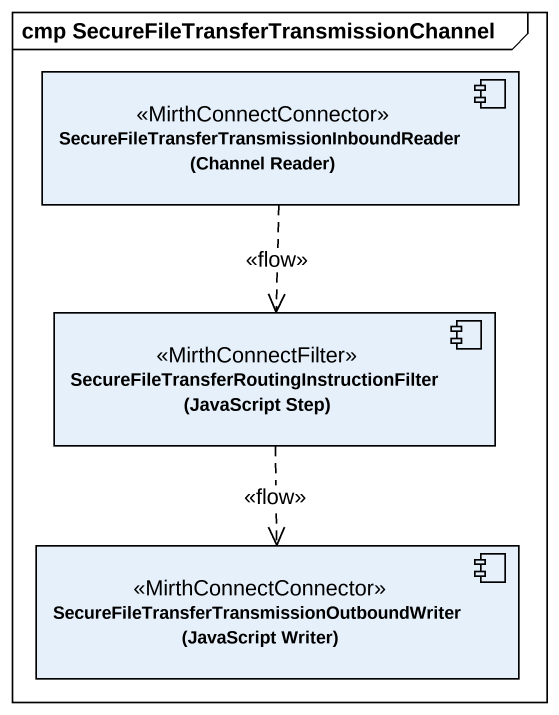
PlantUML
@startuml
mainframe cmp SecureFileTransferTransmissionChannel
component "SecureFileTransferTransmissionInboundReader (Channel Reader)" as SecureFileTransferTransmissi <<MirthConnectConnector>>
component "SecureFileTransferRoutingInstructionFilter (JavaScript Step)" as SecureFileTransferRoutingIns <<MirthConnectFilter>>
component "SecureFileTransferTransmissionOutboundWriter (JavaScript Writer)" as SecureFileTransferTransmissi_2 <<MirthConnectConnector>>
SecureFileTransferTransmissi ..> SecureFileTransferRoutingIns : <<flow>>
SecureFileTransferRoutingIns ..> SecureFileTransferTransmissi_2 : <<flow>>
@enduml
